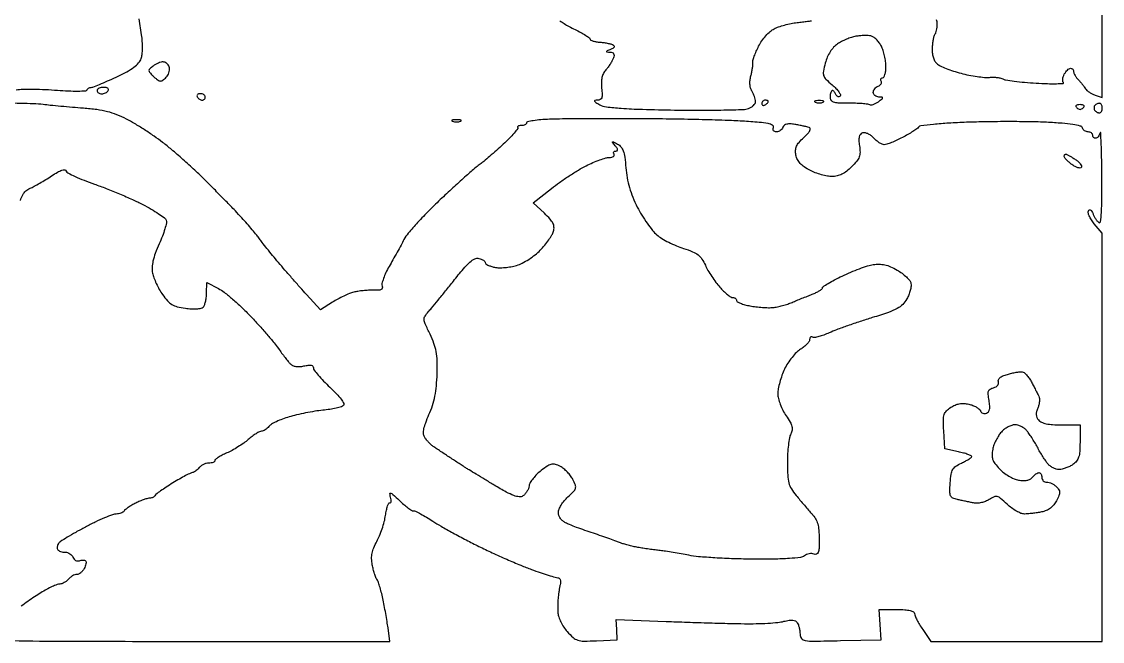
# Model space of a CAD drawing. Extents: x 0 to 102, y 0 to 135.
# Drawn here: x 72.78 to 101.52, y 0 to 16.47 of the extents above; entities that cross this region are included whole.
import ezdxf

# ---------------------------------------------------------------- set-up
doc = ezdxf.new("R2010")
doc.units = 0
doc.header["$MEASUREMENT"] = 0

msp = doc.modelspace()

# ---------------------------------------------------------------- linework, layer by layer
for points in [[(38.721393, 0.03235, -0.000006), (40.12148, 0.046691, -0.000009), (41.328361, 0.059018, -0.000002), (42.381032, 0.069746, -0.000306)], [(97.105175, 16.520146, -0.072207), (97.1208, 16.412516, -0.0217), (97.116878, 16.322187, -0.025573), (97.105111, 16.237416, -0.025748), (97.08809, 16.168023, -0.123973), (97.067392, 16.133392, 0.128896), (97.045556, 16.09604, 0.017965), (97.024361, 16.008181, 0.019568), (97.006735, 15.900098, 0.015474), (96.995902, 15.78214, 0.036229), (96.997493, 15.647132, 0.050071), (97.019679, 15.528101, 0.05725), (97.06126, 15.429397, 0.080713), (97.120749, 15.354946, 0.071582), (97.207184, 15.296741, 0.016441), (97.368454, 15.225333, 0.016666), (97.561539, 15.154712, 0.015572), (97.763289, 15.095348, 0.014577), (97.973276, 15.047095, 0.013518), (98.191051, 15.009782, 0.013645), (98.386535, 14.98713, 0.043425), (98.517918, 14.986961, -0.025223), (98.623089, 14.990652, -0.025141), (98.728213, 14.983743, -0.025951), (98.819117, 14.968346, -0.083668), (98.875706, 14.945307, 0.100991), (98.949562, 14.918157, 0.006453), (99.178679, 14.88632, 0.009243), (99.45487, 14.856744, 0.006736), (99.762788, 14.833692, 0.007092), (100.059497, 14.819717, 0.013411), (100.298944, 14.818266, 0.01059), (100.477674, 14.825766, 0.638014), (100.486627, 14.84872, -0.158618), (100.469492, 14.884254, -0.060911), (100.468768, 14.939738, -0.052356), (100.482852, 15.004774, -0.043408), (100.510753, 15.069923, -0.037107), (100.54915, 15.130415, -0.042715), (100.594479, 15.181565, -0.047509), (100.639743, 15.217084, -0.143572), (100.676977, 15.228, -0.110269), (100.708116, 15.221048, -0.099932), (100.734623, 15.201374, -0.09495), (100.752402, 15.171965, -0.088839), (100.7586, 15.137357, 0.097461), (100.767147, 15.093925, 0.034204), (100.795329, 15.036612, 0.032416), (100.835785, 14.976214, 0.032612), (100.883633, 14.921681, -0.015539), (100.936287, 14.865649, -0.011478), (100.991125, 14.800581, -0.011624), (101.040143, 14.736646, -0.025377), (101.073983, 14.685006, 0.078451), (101.112484, 14.63797, 0.034893), (101.176029, 14.588803, 0.033444), (101.251988, 14.54512, 0.038537), (101.32965, 14.514281), (101.52, 14.455198), (101.508479, 19.431149, 0.000705)], [(72.637294, 14.656577, -0.029709), (72.813693, 14.670832, -0.008034), (73.094163, 14.672282, -0.008104), (73.413177, 14.663633, -0.008324), (73.7289, 14.644679, 0.008465), (74.022794, 14.627118, 0.013423), (74.274923, 14.623108, 0.007302), (74.482602, 14.628414, 0.290996), (74.5185, 14.653317, -0.088039), (74.53507, 14.678967, -0.064254), (74.561221, 14.700694, -0.063199), (74.592548, 14.715393, -0.07828), (74.624334, 14.7204, 0.093955), (74.676447, 14.73028, 0.003926), (74.852607, 14.801167, 0.006668), (75.060562, 14.890012, 0.004677), (75.292416, 14.99535, 0.014007), (75.572082, 15.135241, 0.03553), (75.764093, 15.256387, 0.050222), (75.889952, 15.369986, 0.099727), (75.958453, 15.484941, 0.0597), (75.983202, 15.595955, 0.02076), (75.992813, 15.759864, 0.020279), (75.98851, 15.942947, 0.022254), (75.969276, 16.119441), (75.90451, 16.5393)], [(87.095995, 16.484608, 0.009315), (87.20546, 16.41568, 0.01297), (87.341559, 16.338225, 0.009272), (87.49755, 16.258415, -0.011394), (87.651543, 16.178801, -0.017243), (87.781357, 16.101967, -0.012108), (87.882814, 16.033576, -0.242984), (87.8994, 16.00146, 0.29037), (87.915111, 15.976688, 0.036172), (87.977389, 15.952669, 0.033556), (88.063152, 15.932707, 0.021391), (88.164895, 15.92056, -0.016149), (88.273023, 15.908799, -0.01697), (88.37838, 15.890217, -0.01686), (88.467889, 15.868101, -0.069519), (88.518829, 15.845671, -0.173638), (88.540132, 15.818968, -0.227253), (88.536524, 15.788374, -0.117767), (88.503556, 15.756274, -0.041107), (88.443685, 15.726952, 0.005288), (88.349627, 15.688967, 0.234721), (88.336129, 15.67343, 0.466532), (88.344404, 15.66181, 0.009517), (88.425495, 15.656946, -0.070583), (88.487991, 15.645457, -0.177862), (88.523579, 15.616984, -0.164097), (88.533931, 15.570402, -0.058233), (88.518638, 15.50295, -0.039033), (88.48818, 15.434249, -0.017344), (88.438045, 15.348687, -0.017044), (88.37843, 15.261321, -0.022064), (88.317654, 15.1857, 0.061927), (88.252595, 15.090075, 0.061788), (88.212873, 14.981358, 0.053702), (88.197485, 14.853297, 0.031666), (88.205353, 14.69925, -0.016913), (88.218957, 14.530645, -0.097108), (88.205899, 14.442401, -0.195438), (88.165218, 14.396626, -0.109353), (88.091743, 14.378613, 0.044482), (88.027722, 14.371446, 0.498505), (88.018257, 14.351626, 0.139518), (88.047784, 14.32035, 0.009871), (88.1532, 14.260388, 0.093959), (88.33114, 14.203377, 0.012951), (88.719865, 14.165634, 0.010702), (89.287047, 14.137544, 0.003315), (90.1413, 14.119217, 0.003582), (90.83579, 14.113899, 0.005121), (91.451939, 14.119906, 0.002894), (91.970918, 14.133288, 0.07529), (92.10825, 14.158543, 0.053586), (92.181051, 14.192747, 0.058292), (92.242685, 14.240854, 0.065885), (92.284625, 14.294891, 0.132882), (92.2986, 14.346549, 0.058417), (92.291815, 14.404421, 0.025668), (92.270113, 14.478571, 0.024978), (92.238749, 14.555751, 0.030586), (92.201624, 14.624179, -0.070329), (92.165433, 14.705697, -0.051631), (92.148267, 14.803228, -0.04707), (92.150759, 14.911478, -0.038754), (92.173105, 15.024881, 0.015452), (92.198069, 15.126399, 0.015817), (92.216497, 15.228482, 0.015764), (92.226864, 15.317895, 0.061623), (92.22469, 15.373361, -0.108971), (92.22795, 15.432781, -0.016902), (92.263628, 15.545831, -0.018156), (92.315891, 15.678288, -0.014907), (92.380939, 15.815768, -0.035322), (92.464663, 15.954697, -0.028388), (92.573007, 16.091526, -0.029218), (92.688221, 16.206853, -0.062636), (92.791681, 16.277992, -0.036742), (92.909185, 16.328199, -0.016546), (93.069627, 16.377348, -0.016278), (93.243264, 16.418301, -0.021349), (93.404201, 16.443674, 0.000435), (93.550074, 16.460457, 0.000643), (93.677952, 16.475449, 0.000283), (93.787185, 16.488461, 0.012835)], [(72.534946, 0.022038, 0.004988), (73.978637, 0.003954, 0.000637), (77.081959, 0), (82.5716, 0), (82.52275, 0.35955, 0.006741), (82.49762, 0.527507, 0.003441), (82.461774, 0.737738, 0.003418), (82.421849, 0.953952, 0.005124), (82.383771, 1.1421, 0.009938), (82.344431, 1.310261, 0.012157), (82.300744, 1.465695, 0.010695), (82.258315, 1.59386, 0.080438), (82.227691, 1.6497, -0.073597), (82.198664, 1.700963, -0.015491), (82.164498, 1.798383, -0.015918), (82.131673, 1.914944, -0.01449), (82.105175, 2.037055, -0.039162), (82.087881, 2.198937, -0.055598), (82.099865, 2.343093, -0.051449), (82.144529, 2.48912, -0.028037), (82.227111, 2.657621, 0.029974), (82.299217, 2.806197, 0.017654), (82.368139, 2.991213, 0.017624), (82.424137, 3.181612, 0.028653), (82.456539, 3.346967, -0.017719), (82.480749, 3.48662, -0.032765), (82.511739, 3.597476, -0.041225), (82.544407, 3.67053, -0.429133), (82.572942, 3.678034, 0.349798), (82.593034, 3.680445, 0.167847), (82.604962, 3.705404, 0.064938), (82.604101, 3.757572, 0.025702), (82.589996, 3.828033, -0.040097), (82.573732, 3.923458, -0.547592), (82.596744, 3.941225, -0.101991), (82.654839, 3.905783, -0.004591), (82.825446, 3.74355, 0.014916), (82.940853, 3.638258, 0.019436), (83.052845, 3.549367, 0.017367), (83.149909, 3.483345, 0.141578), (83.200939, 3.4686, -0.113653), (83.256791, 3.455738, -0.009488), (83.389928, 3.387833, -0.012259), (83.546917, 3.298958, -0.009156), (83.715648, 3.19365, 0.01398), (83.932593, 3.061141, 0.004958), (84.249949, 2.88344, 0.004917), (84.60247, 2.695095, 0.005769), (84.940419, 2.523715, 0.006259), (85.290796, 2.356504, 0.004673), (85.681092, 2.180613, 0.004724), (86.052046, 2.021756, 0.010719), (86.336095, 1.910365, 0.005321), (86.571303, 1.826728, 0.00711), (86.786614, 1.756145, 0.005149), (86.967793, 1.701632, 0.070609), (87.035656, 1.692, -0.16951), (87.075896, 1.677954, -0.144359), (87.101866, 1.640986, -0.093281), (87.110303, 1.580959, -0.041828), (87.099935, 1.50165, 0.00991), (87.083217, 1.416457, 0.006457), (87.067143, 1.317513, 0.006494), (87.05396, 1.220556, 0.012301), (87.046282, 1.1421, 0.011241), (87.042215, 1.06159, 0.005318), (87.04041, 0.957629, 0.005267), (87.040825, 0.848757, 0.007417), (87.043658, 0.751714, 0.074079), (87.063829, 0.647896, 0.030893), (87.119728, 0.516255, 0.029722), (87.198073, 0.380291, 0.033907), (87.28894, 0.260753, 0.030736), (87.444786, 0.102964, 0.107349), (87.568507, 0.032739, 0.07655), (87.731815, 0.008128, 0.010913), (88.07149, 0.016639), (88.6185, 0.0423), (88.60672, 0.310868), (88.59494, 0.579437), (89.91802, 0.53003, 0.001114), (90.480386, 0.510285, 0.000938), (91.076106, 0.491816, 0.000946), (91.619966, 0.477006, 0.002622), (92.0025, 0.46932, 0.009232), (92.315024, 0.470451, 0.009489), (92.624443, 0.483163, 0.009276), (92.892116, 0.504242, 0.039139), (93.050553, 0.532316, -0.022457), (93.191475, 0.562163, -0.067928), (93.289319, 0.564918, -0.10572), (93.358569, 0.542112, -0.119826), (93.408807, 0.493658, -0.056915), (93.4364, 0.436719, -0.025896), (93.459757, 0.357224, -0.025238), (93.475955, 0.269951, -0.031596), (93.481705, 0.187822, 0.171899), (93.521206, 0.078656, 0.183867), (93.619493, 0.02245, 0.042163), (93.845917, 0.006229, 0.002311), (94.558939, 0.018622), (95.634879, 0.0423), (95.61005, 0.44415), (95.585221, 0.846), (96.05691, 0.846, -0.013704), (96.271062, 0.840129, -0.042221), (96.414441, 0.820041, -0.072444), (96.500481, 0.786844, -0.270826), (96.5286, 0.738739, 0.10146), (96.540864, 0.678924, 0.016238), (96.591624, 0.570237, 0.017393), (96.661006, 0.444487, 0.014471), (96.74315, 0.315739), (96.9577, 0), (99.23885, 0), (101.52, 0), (101.52, 5.423337), (101.52, 10.846675), (101.307934, 11.098701, -0.02919), (101.230892, 11.201931, -0.0397), (101.174847, 11.30369, -0.044717), (101.144595, 11.390677, -0.202421), (101.152666, 11.442627, -0.166428), (101.180643, 11.465595, -0.244007), (101.211627, 11.461824, -0.11844), (101.243901, 11.426139, -0.036304), (101.274204, 11.359521, 0.031051), (101.305648, 11.28842, 0.028358), (101.346518, 11.219487, 0.029496), (101.39019, 11.162142, 0.077), (101.429471, 11.128564, 0.545955), (101.472427, 11.149097, 0.0151), (101.495997, 11.395817, 0.014162), (101.509943, 11.775455, 0.003994), (101.510186, 12.367757, 0.002884), (101.503688, 12.854617, 0.005786), (101.49189, 13.238962, 0.005301), (101.477373, 13.513338, 0.851959), (101.461683, 13.51485, -0.046657), (101.44108, 13.458208, -0.05682), (101.41133, 13.41029, -0.067019), (101.377445, 13.377576, -0.159836), (101.344597, 13.3668, -0.107094), (101.314686, 13.373281, -0.099498), (101.289229, 13.391651, -0.095859), (101.272162, 13.419103, -0.091527), (101.2662, 13.4514, 0.140362), (101.256961, 13.483661, 0.099913), (101.230994, 13.511149, 0.085122), (101.192158, 13.529662, 0.068857), (101.14635, 13.536, -0.081251), (101.097908, 13.543924, -0.068706), (101.051377, 13.567064, -0.070175), (101.013758, 13.601331, -0.092984), (100.991338, 13.64175, 0.256908), (100.936169, 13.692822, 0.021944), (100.740452, 13.732503, 0.020015), (100.453495, 13.765977, 0.00696), (100.037891, 13.791854, 0.008223), (99.600088, 13.805789, 0.003844), (99.032743, 13.810149, 0.003807), (98.437493, 13.805616, 0.005324), (97.905615, 13.79185, 0.006333), (97.435974, 13.768731, 0.009749), (97.030502, 13.735672, 0.004643), (96.690607, 13.698086, 0.210955), (96.631262, 13.662896, -0.083826), (96.587761, 13.619535, -0.011354), (96.480665, 13.547235, -0.012821), (96.348507, 13.467029, -0.010492), (96.203355, 13.38795, -0.011739), (96.05416, 13.315072, -0.013903), (95.909816, 13.253515, -0.012775), (95.786035, 13.208366, -0.081229), (95.720201, 13.1976, -0.107513), (95.664345, 13.209751, -0.034433), (95.589272, 13.250495, -0.032541), (95.509556, 13.308757, -0.031153), (95.436832, 13.377669, 0.046542), (95.362623, 13.44378, 0.053968), (95.280892, 13.491329, 0.061792), (95.203313, 13.514958, 0.135478), (95.142038, 13.50899, 0.128696), (95.085867, 13.468686, 0.117485), (95.054272, 13.404678, 0.073114), (95.046628, 13.307688, 0.023395), (95.063134, 13.163646, -0.038135), (95.077367, 12.995888, -0.09274), (95.055644, 12.874118, -0.081425), (94.989164, 12.759075, -0.024736), (94.85354, 12.609325, -0.032102), (94.722367, 12.493994, -0.049531), (94.594372, 12.414095, -0.055792), (94.465566, 12.367427, -0.059102), (94.332137, 12.3516, -0.046804), (94.208048, 12.363241, -0.021821), (94.050603, 12.400224, -0.021396), (93.887533, 12.453746, -0.027964), (93.743994, 12.51713, -0.031399), (93.593478, 12.606236, -0.057153), (93.485391, 12.699419, -0.067993), (93.413781, 12.802017, -0.070183), (93.373268, 12.91898, -0.057668), (93.363161, 13.048127, -0.094681), (93.387643, 13.154649, -0.076239), (93.454604, 13.259837, -0.026773), (93.579927, 13.388409, 0.018442), (93.686603, 13.494264, 0.066642), (93.742034, 13.572026, 0.169007), (93.749948, 13.623915, 0.27864), (93.721374, 13.656038, 0.017968), (93.661242, 13.672316, 0.00476), (93.564127, 13.693923, 0.004823), (93.453114, 13.716399, 0.004944), (93.342602, 13.736534, 0.028337), (93.217122, 13.75086, 0.074612), (93.127223, 13.742572, 0.112048), (93.066018, 13.711939, 0.13002), (93.028008, 13.659255, -0.08167), (93.00044, 13.612137, -0.065758), (92.957327, 13.572206, -0.066464), (92.905857, 13.545211, -0.087803), (92.85381, 13.536, -0.091516), (92.807132, 13.544616, -0.149477), (92.775635, 13.569152, -0.151417), (92.763491, 13.606843, -0.094667), (92.771751, 13.652852, 0.375939), (92.749405, 13.713543, 0.07417), (92.631093, 13.756832, 0.030211), (92.394703, 13.790696, 0.00524), (91.944245, 13.822915, 0.007259), (91.488793, 13.844065, 0.00217), (90.79385, 13.863212, 0.002176), (90.013356, 13.877928, 0.002354), (89.253, 13.885373, 0.001243), (88.511655, 13.887299, 0.001338), (87.78823, 13.885444, 0.001263), (87.167208, 13.88062, 0.006388), (86.82075, 13.872627, 0.011111), (86.5856, 13.858957, 0.018232), (86.387572, 13.835733, 0.012564), (86.231601, 13.80762, 0.355802), (86.2074, 13.777916, -0.186258), (86.196687, 13.750154, -0.089755), (86.165981, 13.72656, -0.06959), (86.120357, 13.710566, -0.049598), (86.0664, 13.7052, 0.031463), (86.015375, 13.701986, 0.083672), (85.980535, 13.691484, 0.210083), (85.967595, 13.676025, 0.273581), (85.972092, 13.658508, -0.379137), (85.974148, 13.624623, -0.011512), (85.877451, 13.50679, -0.017362), (85.747558, 13.365936, -0.010438), (85.584342, 13.207588, -0.004919), (85.405045, 13.044022, -0.005177), (85.225569, 12.886813, -0.004967), (85.068058, 12.754394, -0.023113), (84.973056, 12.68323, 0.02998), (84.864303, 12.59941, 0.002579), (84.600759, 12.367451, 0.003396), (84.289459, 12.086788, 0.002627), (83.953996, 11.776932, 0.009248), (83.619531, 11.452945, 0.010458), (83.31101, 11.129572, 0.009759), (83.060518, 10.844816, 0.0551), (82.947792, 10.677132, -0.003993), (82.868568, 10.528518, -0.00188), (82.763963, 10.337725, -0.001863), (82.6529, 10.1387, -0.002623), (82.552275, 9.962123, 0.020075), (82.467022, 9.799585, 0.025567), (82.402385, 9.643141, 0.025035), (82.362689, 9.510416, 0.152916), (82.367135, 9.439863, -0.146736), (82.371318, 9.384196, -0.232876), (82.342078, 9.347588, -0.099941), (82.268797, 9.329654, -0.019442), (82.132011, 9.329393, 0.020656), (82.006769, 9.328851, 0.013531), (81.862788, 9.318365, 0.013618), (81.722843, 9.300497, 0.025297), (81.610821, 9.277227, 0.03314), (81.496327, 9.239075, 0.013626), (81.346529, 9.173048, 0.013411), (81.189077, 9.093221, 0.016764), (81.047674, 9.010452), (80.724206, 8.806255), (80.356753, 9.21324, -0.002515), (80.18861, 9.401366, -0.001398), (79.985409, 9.632329, -0.001394), (79.781024, 9.867269, -0.002254), (79.6086, 10.068414, -0.003196), (79.453544, 10.25334, -0.003296), (79.302454, 10.438364, -0.003185), (79.173605, 10.600394, -0.014044), (79.101, 10.698449, 0.017497), (79.030273, 10.792602, 0.004761), (78.911972, 10.936297, 0.004811), (78.774563, 11.096836, 0.004986), (78.6357, 11.252783, 0.006378), (78.462655, 11.438444, 0.002257), (78.210321, 11.699971, 0.00224), (77.930533, 11.98478, 0.002632), (77.6628, 12.252058, 0.007609), (77.383286, 12.519893, 0.005703), (77.067726, 12.806551, 0.005767), (76.764414, 13.069641, 0.013129), (76.528017, 13.259524, 0.011509), (76.303144, 13.422603, 0.007837), (76.040369, 13.59807, 0.007901), (75.781375, 13.759464, 0.01572), (75.570463, 13.87745, 0.02615), (75.313461, 13.994171, 0.032128), (75.062539, 14.07449, 0.028384), (74.779442, 14.128584, 0.014693), (74.421046, 14.165508, -0.002436), (74.12814, 14.188447, -0.002096), (73.820387, 14.215356, -0.00211), (73.541291, 14.242127, -0.006089), (73.3482, 14.263848, 0.023401), (73.096553, 14.283367, 0.001676), (72.395921, 14.302472, 0.002353)], [(72.744508, 11.717292, -0.057445), (72.809406, 11.869313, -0.085013), (72.891204, 11.968854, -0.077118), (73.004093, 12.039533, 0.021765), (73.111397, 12.091231, 0.007675), (73.260647, 12.174294, 0.007602), (73.422087, 12.270714, 0.008848), (73.572455, 12.367371, -0.014957), (73.736096, 12.469756, -0.052231), (73.849419, 12.521017, -0.108653), (73.92313, 12.528709, -0.279966), (73.9638, 12.497247, 0.183482), (74.010079, 12.445464, 0.011108), (74.200292, 12.352093, 0.015421), (74.438101, 12.250632, 0.010709), (74.712444, 12.150175, -0.010502), (75.025881, 12.03555, -0.006842), (75.382994, 11.890723, -0.006881), (75.727619, 11.739819, -0.013019), (76.000313, 11.607243, -0.011615), (76.225457, 11.483722, -0.015725), (76.42249, 11.36116, -0.012667), (76.578528, 11.251347, -0.142404), (76.623867, 11.191621, -0.148066), (76.629082, 11.11973, -0.01665), (76.587338, 10.959515, -0.019043), (76.522572, 10.768097, -0.014374), (76.437527, 10.563007, 0.015594), (76.332944, 10.309049, 0.033698), (76.27213, 10.106805, 0.043615), (76.248651, 9.937184, 0.062021), (76.259817, 9.785564, 0.040903), (76.295068, 9.662585, 0.018727), (76.359866, 9.508624, 0.018401), (76.440604, 9.350703, 0.024154), (76.526303, 9.213316, 0.03113), (76.655305, 9.0499, 0.075666), (76.773528, 8.952474, 0.07308), (76.917934, 8.892724, 0.027556), (77.133112, 8.851047, 0.021053), (77.29101, 8.836143, 0.027701), (77.435684, 8.836631, 0.028213), (77.552399, 8.850133, 0.15467), (77.608026, 8.878986, 0.108966), (77.640104, 8.929217, 0.02861), (77.667947, 9.021165, 0.027658), (77.688314, 9.132119, 0.025235), (77.69712, 9.248104), (77.704394, 9.535404), (78.012848, 9.374629, -0.044872), (78.166807, 9.27591, -0.012484), (78.38901, 9.094444, -0.012494), (78.63128, 8.875542, -0.01281), (78.860253, 8.646577, -0.006017), (79.081821, 8.407672, -0.005683), (79.301889, 8.158958, -0.005657), (79.491752, 7.934316, -0.019692), (79.606869, 7.7832, 0.00608), (79.694376, 7.661599, 0.005922), (79.785576, 7.541077, 0.005854), (79.868188, 7.437086, 0.021915), (79.923622, 7.37475, 0.09394), (79.986858, 7.330291, 0.06764), (80.069726, 7.305529, 0.056638), (80.170242, 7.30129, 0.036315), (80.285957, 7.318022, -0.023655), (80.401634, 7.337749, -0.07899), (80.478356, 7.334981, -0.154915), (80.522096, 7.311024, -0.192921), (80.5392, 7.268345, 0.164859), (80.559751, 7.207709, 0.013016), (80.668149, 7.07355, 0.016579), (80.810023, 6.91779, 0.011907), (80.978176, 6.75308, -0.014246), (81.155029, 6.578219, -0.031576), (81.277055, 6.433182, -0.039359), (81.346722, 6.321473, -0.331921), (81.337726, 6.266428, -0.121362), (81.281664, 6.233858, -0.015029), (81.14395, 6.198005, -0.017025), (80.974889, 6.165387, -0.013328), (80.789598, 6.141182, 0.014035), (80.578892, 6.113355, 0.00859), (80.332085, 6.069322, 0.008608), (80.088997, 6.017269, 0.015129), (79.890285, 5.964744, 0.018463), (79.717728, 5.906486, 0.020255), (79.555294, 5.837232, 0.020157), (79.422117, 5.767248, 0.088714), (79.354578, 5.710233, -0.040088), (79.307317, 5.661771, -0.038541), (79.252333, 5.620768, -0.041095), (79.198114, 5.592432, -0.099918), (79.154091, 5.583497, 0.120932), (79.102265, 5.570716, 0.019875), (79.012167, 5.518864, 0.02086), (78.909064, 5.44777, 0.017074), (78.8049, 5.363616, -0.024232), (78.684798, 5.269396, -0.014119), (78.532462, 5.167721, -0.014097), (78.373764, 5.074289, -0.023091), (78.23385, 5.005363, 0.015998), (78.112303, 4.947611, 0.02349), (78.009792, 4.888574, 0.020483), (77.932607, 4.834577, 0.233981), (77.9166, 4.802243, -0.223735), (77.904943, 4.777496, -0.076111), (77.86994, 4.756589, -0.057893), (77.818583, 4.742329, -0.038815), (77.757759, 4.7376, 0.067559), (77.689223, 4.728297, 0.044533), (77.61464, 4.700323, 0.044279), (77.54559, 4.659275, 0.063393), (77.4936, 4.6107, -0.029283), (77.448238, 4.562132, -0.03268), (77.399062, 4.521077, -0.034634), (77.353098, 4.492192, -0.123578), (77.319662, 4.4838, 0.116797), (77.275191, 4.473268, 0.005646), (77.139079, 4.403033, 0.008948), (76.978571, 4.314185, 0.00631), (76.801271, 4.20885, 0.006953), (76.62691, 4.098901, 0.009891), (76.475337, 3.996028, 0.006323), (76.351908, 3.906277, 0.128503), (76.3233, 3.87045, -0.118287), (76.304687, 3.846153, -0.060675), (76.271996, 3.825638, -0.05519), (76.23121, 3.811716, -0.054724), (76.188248, 3.807, 0.070121), (76.13052, 3.798864, 0.0154), (76.034906, 3.768149, 0.015737), (75.925616, 3.725371, 0.014545), (75.81628, 3.674743, 0.015091), (75.711191, 3.618295, 0.017384), (75.614655, 3.558059, 0.016665), (75.536938, 3.501873, 0.089724), (75.502189, 3.463243, -0.114759), (75.471984, 3.432838, -0.04955), (75.420545, 3.407278, -0.045494), (75.357935, 3.389867, -0.045105), (75.293026, 3.384, 0.090606), (75.196831, 3.366424, 0.009782), (74.986116, 3.282017, 0.011756), (74.737498, 3.169773, 0.009218), (74.473169, 3.036824, 0.006882), (74.216258, 2.897066, 0.009551), (73.990279, 2.764331, 0.006506), (73.805775, 2.647833, 0.109854), (73.755632, 2.596713, 0.059202), (73.736603, 2.556153, 0.055059), (73.727016, 2.511253, 0.059015), (73.727757, 2.468949, 0.104924), (73.739475, 2.436289, 0.125549), (73.766355, 2.410358, 0.046879), (73.81451, 2.388625, 0.042738), (73.873893, 2.373788, 0.039875), (73.936342, 2.3688, -0.079733), (73.999547, 2.358656, -0.065455), (74.061214, 2.328945, -0.066621), (74.112066, 2.284992, -0.089888), (74.143562, 2.233122, 0.085611), (74.17238, 2.184741, 0.093739), (74.21497, 2.150592, 0.10035), (74.264564, 2.135852, 0.11431), (74.313542, 2.142693, -0.045119), (74.362177, 2.15648, -0.050098), (74.410801, 2.160669, -0.056428), (74.45236, 2.155367, -0.137291), (74.479052, 2.140348, -0.191282), (74.491608, 2.111253, -0.051902), (74.487815, 2.060299, -0.044681), (74.47094, 1.998686, -0.033705), (74.442047, 1.934677, -0.051064), (74.401261, 1.874212, -0.050539), (74.348939, 1.823035, -0.055104), (74.293529, 1.788045, -0.113774), (74.243882, 1.7766, 0.088303), (74.192778, 1.767504, 0.043304), (74.13274, 1.739323, 0.04116), (74.07369, 1.698255, 0.047064), (74.025, 1.6497, -0.051979), (73.975343, 1.601142, -0.042495), (73.913397, 1.560077, -0.044142), (73.849151, 1.531983, -0.08118), (73.792967, 1.5228, 0.09313), (73.721987, 1.509464, 0.015194), (73.592551, 1.454459, 0.016284), (73.442503, 1.379222, 0.013709), (73.288641, 1.29015, 0.009323), (73.1242, 1.184557, 0.00645), (72.942022, 1.059286, 0.006507), (72.770019, 0.934327, 0.013259)]]:
    msp.add_lwpolyline(points, format="xyb")
for points in [[(95.368738, 16.087476, 0.045542), (95.293079, 16.097829, 0.017658), (95.187231, 16.098851, 0.017309), (95.071776, 16.091885, 0.020515), (94.9635, 16.077079, 0.034833), (94.849535, 16.048395, 0.019774), (94.716141, 15.998832, 0.019671), (94.585073, 15.937985, 0.030515), (94.477828, 15.87443, 0.058039), (94.374812, 15.785538, 0.042777), (94.282654, 15.666156, 0.040199), (94.206696, 15.524281, 0.037059), (94.151995, 15.368216, 0.019359), (94.10183, 15.148344, 0.123783), (94.10871, 15.035155, 0.123449), (94.168306, 14.938533, 0.019213), (94.336271, 14.786989, -0.024748), (94.437891, 14.693245, -0.041245), (94.51229, 14.603787, -0.052037), (94.553309, 14.529994, -0.315462), (94.544772, 14.489504, -0.122244), (94.515249, 14.473046, -0.157772), (94.484426, 14.474518, -0.135798), (94.456956, 14.494572, -0.081988), (94.437268, 14.53005, 0.046526), (94.418419, 14.570506, 0.053613), (94.393139, 14.604736, 0.061542), (94.365582, 14.628166, 0.146459), (94.340079, 14.6358, 0.24274), (94.317282, 14.62404, 0.068107), (94.298112, 14.587419, 0.052328), (94.284989, 14.534184, 0.034296), (94.280657, 14.471099, 0.129765), (94.303434, 14.384814, 0.185197), (94.363983, 14.335006, 0.072693), (94.489913, 14.312481, 0.009163), (94.767162, 14.308726, -0.008895), (94.958976, 14.30623, -0.011887), (95.132818, 14.296734, -0.009179), (95.276485, 14.282798, -0.11007), (95.32877, 14.264636, 0.163375), (95.368826, 14.255271, 0.053624), (95.428962, 14.267545, 0.046741), (95.497422, 14.296643, 0.038171), (95.564387, 14.339719, 0.006832), (95.661815, 14.415583, 0.201543), (95.676484, 14.442577, 0.417801), (95.662588, 14.459363, 0.017407), (95.57685, 14.463909, -0.077829), (95.520292, 14.473823, -0.088849), (95.47229, 14.500428, -0.098774), (95.440178, 14.539291, -0.124043), (95.4288, 14.584449, -0.099885), (95.438656, 14.633293, -0.066843), (95.467652, 14.682588, -0.06366), (95.510498, 14.724844, -0.071345), (95.561062, 14.753051, 0.069381), (95.607687, 14.778823, 0.099723), (95.639005, 14.813923, 0.123594), (95.650277, 14.852572, 0.148943), (95.640669, 14.889002, -0.081847), (95.627277, 14.92156, -0.160356), (95.6298, 14.949173, -0.182842), (95.647618, 14.96752, -0.110022), (95.677607, 14.9742, 0.271473), (95.712124, 14.994432, 0.055187), (95.740882, 15.062413, 0.044278), (95.760696, 15.15944, 0.028242), (95.7672, 15.274501, 0.033847), (95.758227, 15.406908, 0.02247), (95.730918, 15.55675, 0.022645), (95.691056, 15.700513, 0.040393), (95.643688, 15.813648, 0.039594), (95.585241, 15.907624, 0.037994), (95.511973, 15.992609, 0.040458), (95.435576, 16.057281, 0.098969)], [(76.539525, 15.3972, 0.070935), (76.485368, 15.389478, 0.028458), (76.414664, 15.364454, 0.02746), (76.340383, 15.328392, 0.031134), (76.273688, 15.285725, 0.024743), (76.186402, 15.215017, 0.202864), (76.165041, 15.169665, 0.187701), (76.181882, 15.120691, 0.02078), (76.263561, 15.031925, 0.021964), (76.323053, 14.977442, 0.025777), (76.384111, 14.931408, 0.026022), (76.438841, 14.898419, 0.12322), (76.474084, 14.8896, 0.123409), (76.507301, 14.897925, 0.034689), (76.552924, 14.92656, 0.032725), (76.601717, 14.967267, 0.02935), (76.646706, 15.015423, 0.065458), (76.682997, 15.073052, 0.054222), (76.706029, 15.141878, 0.056234), (76.713118, 15.210971, 0.08931), (76.70202, 15.269223, 0.070963), (76.674775, 15.318148, 0.063558), (76.634029, 15.359607, 0.066832), (76.58654, 15.387665, 0.100382)], [(74.960593, 14.7204, 0.0466), (74.893922, 14.714173, 0.066561), (74.837569, 14.695549, 0.086673), (74.799549, 14.668116, 0.195654), (74.7864, 14.6358, 0.142666), (74.795796, 14.603539, 0.09965), (74.82221, 14.576051, 0.08433), (74.861709, 14.557533, 0.067639), (74.908307, 14.5512, 0.061875), (74.958817, 14.557475, 0.051278), (75.009763, 14.576051, 0.053305), (75.053538, 14.603412, 0.08825), (75.0825, 14.6358, 0.202618), (75.087458, 14.667789, 0.181468), (75.068258, 14.695549, 0.104212), (75.023669, 14.714348, 0.047867)], [(77.530907, 14.5512, 0.066118), (77.484239, 14.545002, 0.138808), (77.453117, 14.526349, 0.191142), (77.442168, 14.498718, 0.139169), (77.4513, 14.4666, 0.06081), (77.477205, 14.434239, 0.051032), (77.511611, 14.406851, 0.053229), (77.548881, 14.388201, 0.089642), (77.583193, 14.382, 0.105429), (77.613567, 14.388477, 0.099231), (77.639415, 14.406851, 0.096318), (77.656741, 14.434305, 0.092995), (77.6628, 14.4666, 0.153634), (77.652646, 14.498865, 0.097988), (77.624056, 14.526349, 0.080552), (77.581338, 14.544894, 0.062283)], [(92.5524, 14.382, 0.105053), (92.52012, 14.375142, 0.099167), (92.492651, 14.355682, 0.09642), (92.47424, 14.326607, 0.093332), (92.4678, 14.292407, 0.108972), (92.474423, 14.262379, 0.182303), (92.492651, 14.244491, 0.161196), (92.520074, 14.241859, 0.082592), (92.5524, 14.2551, 0.029505), (92.584783, 14.277857, 0.035638), (92.612149, 14.302986, 0.038439), (92.631455, 14.326865, 0.151918), (92.637, 14.344693, 0.210953), (92.630701, 14.358959, 0.081139), (92.612149, 14.371041, 0.061769), (92.584789, 14.379264, 0.042167)], [(93.9906, 14.368642, 0.017491), (93.915184, 14.366003, 0.078554), (93.872292, 14.356107, 0.447206), (93.867136, 14.341815, 0.174857), (93.88485, 14.325971, 0.057986), (93.933073, 14.312745, 0.037979), (93.9906, 14.308369, 0.037979), (94.048127, 14.312745, 0.057986), (94.09635, 14.325971, 0.174857), (94.114064, 14.341815, 0.447206), (94.108908, 14.356107, 0.078554), (94.066016, 14.366003, 0.017491)], [(100.9278, 14.261143, 0.032041), (100.858454, 14.256695, 0.165815), (100.824467, 14.239993, 0.311764), (100.81964, 14.213613, 0.090732), (100.844409, 14.177751, 0.074369), (100.885808, 14.147125, 0.122728), (100.9278, 14.13666, 0.122728), (100.969792, 14.147125, 0.074369), (101.011191, 14.177751, 0.090732), (101.03596, 14.213613, 0.311764), (101.031133, 14.239993, 0.165815), (100.997146, 14.256695, 0.032041)], [(101.4495, 14.2974, 0.063383), (101.418555, 14.293461, 0.039128), (101.383817, 14.281508, 0.038722), (101.350782, 14.264013, 0.055296), (101.3249, 14.2433, 0.101199), (101.307625, 14.217144, 0.077739), (101.299908, 14.183707, 0.074868), (101.30267, 14.148286, 0.081757), (101.315793, 14.1164, 0.069632), (101.338901, 14.08855, 0.052641), (101.370954, 14.064985, 0.05339), (101.406609, 14.048972, 0.079017), (101.440393, 14.0436, 0.156819), (101.470755, 14.053363, 0.097386), (101.496615, 14.080877, 0.079459), (101.514072, 14.121974, 0.06085), (101.52, 14.1705, 0.053595), (101.514781, 14.219049, 0.073362), (101.499291, 14.260123, 0.093122), (101.476402, 14.287697, 0.17482)], [(84.3462, 13.861042, 0.017491), (84.270784, 13.858403, 0.078554), (84.227892, 13.848507, 0.447206), (84.222736, 13.834215, 0.174857), (84.24045, 13.818371, 0.057986), (84.288673, 13.805145, 0.037979), (84.3462, 13.800769, 0.037979), (84.403727, 13.805145, 0.057986), (84.45195, 13.818371, 0.174857), (84.469664, 13.834215, 0.447206), (84.464508, 13.848507, 0.078554), (84.421616, 13.858403, 0.017491)], [(88.627797, 13.214818, -0.098213), (88.719222, 13.140088, -0.087997), (88.77953, 13.033326, -0.051925), (88.819381, 12.866812, -0.012762), (88.849093, 12.586546, 0.024791), (88.884082, 12.318232, 0.025561), (88.945234, 12.057471, 0.024978), (89.03422, 11.798863, 0.021535), (89.152564, 11.536971, 0.020071), (89.271471, 11.323198, 0.017163), (89.413169, 11.107897, 0.017505), (89.555644, 10.921027, 0.046252), (89.673682, 10.801433, 0.03917), (89.805135, 10.707347, 0.018075), (89.989156, 10.605195, 0.017776), (90.19139, 10.511203, 0.023543), (90.381902, 10.441133, -0.020022), (90.625548, 10.353464, -0.067638), (90.771995, 10.269514, -0.083678), (90.873769, 10.159883, -0.042013), (90.96417, 9.993342, 0.027119), (91.033481, 9.856064, 0.014982), (91.131995, 9.69601, 0.014902), (91.241863, 9.539315, 0.023137), (91.346627, 9.41175, 0.018203), (91.448764, 9.306469, 0.023234), (91.5506, 9.217567, 0.022127), (91.64038, 9.15252, 0.146725), (91.692796, 9.1368, -0.077045), (91.730313, 9.130984, -0.089846), (91.762153, 9.114133, -0.10077), (91.783438, 9.089064, -0.126437), (91.791, 9.059636, 0.27363), (91.811048, 9.025745, 0.029594), (91.896618, 8.98512, 0.029749), (92.012777, 8.946032, 0.019452), (92.15055, 8.914321, 0.016753), (92.306788, 8.890097, 0.012793), (92.479036, 8.87373, 0.012979), (92.641327, 8.866716, 0.029518), (92.7639, 8.871841, 0.025615), (92.879409, 8.889538, 0.014357), (93.0177, 8.922203, 0.014297), (93.155879, 8.963326, 0.022556), (93.2715, 9.007237, -0.003633), (93.3885, 9.056814, -0.002032), (93.531513, 9.11551, -0.002027), (93.676561, 9.173671, -0.003297), (93.80025, 9.221745, 0.018634), (93.905583, 9.266449, 0.027142), (93.994433, 9.314172, 0.025738), (94.060225, 9.359051, 0.234327), (94.0752, 9.38925, -0.254283), (94.093637, 9.423158, -0.00815), (94.23052, 9.508686, -0.013911), (94.401299, 9.605192, -0.00899), (94.60395, 9.707763, -0.012781), (94.828106, 9.809217, -0.011615), (95.064359, 9.902547, -0.011717), (95.279534, 9.976144, -0.036283), (95.4288, 10.01166, -0.043735), (95.586925, 10.023327, -0.053128), (95.734369, 10.005559, -0.047469), (95.887357, 9.9547, -0.026217), (96.0633, 9.865718, -0.02859), (96.195084, 9.779788, -0.031804), (96.311339, 9.682152, -0.03356), (96.398308, 9.587199, -0.121198), (96.432487, 9.513305, -0.082329), (96.434666, 9.434722, -0.030569), (96.412876, 9.325932, -0.029293), (96.374103, 9.207893, -0.031261), (96.322493, 9.097821, -0.07197), (96.213173, 8.952405, -0.072123), (96.067191, 8.844063, -0.041047), (95.834009, 8.742041, -0.008286), (95.403406, 8.602298, 0.005478), (95.078653, 8.498918, 0.005015), (94.746488, 8.385449, 0.005018), (94.451985, 8.2782, 0.016322), (94.260031, 8.198866, -0.017894), (94.11444, 8.139229, -0.024304), (93.978971, 8.096671, -0.022635), (93.866797, 8.072699, -0.181671), (93.815881, 8.082711, 0.124381), (93.785814, 8.092212, 0.188406), (93.76003, 8.083843, 0.149268), (93.742657, 8.057792, 0.07308), (93.7368, 8.017933, -0.149157), (93.720494, 7.96449, -0.041444), (93.665121, 7.895324, -0.037933), (93.58618, 7.823674, -0.031919), (93.492786, 7.760138, 0.062109), (93.386492, 7.678047, 0.027713), (93.267873, 7.546484, 0.02691), (93.156227, 7.391571, 0.03283), (93.069786, 7.23522, 0.023614), (93.001259, 7.069542, 0.019275), (92.943377, 6.886595, 0.019693), (92.903195, 6.713815, 0.047314), (92.8908, 6.583119, 0.059109), (92.906016, 6.454857, 0.030054), (92.953501, 6.299286, 0.02891), (93.023741, 6.139494, 0.033529), (93.108993, 5.996942, -0.018226), (93.218054, 5.826629, -0.069467), (93.266424, 5.710414, -0.106526), (93.27066, 5.612973, -0.080822), (93.235893, 5.511506, 0.078015), (93.200442, 5.409895, 0.015178), (93.171417, 5.217346, 0.015791), (93.151302, 4.988527, 0.014026), (93.1446, 4.749653, 0.012348), (93.152972, 4.410691, 0.052778), (93.184132, 4.211074, 0.071681), (93.251355, 4.053583, 0.035966), (93.377047, 3.876941, 0.002896), (93.47995, 3.753807, 0.002031), (93.597187, 3.616299, 0.002049), (93.710531, 3.485534, 0.004283), (93.800047, 3.384864, -0.051281), (93.892994, 3.258161, -0.062895), (93.950763, 3.123338, -0.049983), (93.981268, 2.955035, -0.019858), (93.9906, 2.720163, -0.008923), (93.986135, 2.470015, -0.073813), (93.9655, 2.358545, -0.239838), (93.922176, 2.316569, -0.167857), (93.852977, 2.318908, 0.079636), (93.791561, 2.331836, 0.056106), (93.721007, 2.327346, 0.055603), (93.652465, 2.307135, 0.073855), (93.596974, 2.273472, -0.145401), (93.491895, 2.228556, -0.012538), (93.198119, 2.202017, -0.01301), (92.792021, 2.186172, -0.005139), (92.232946, 2.184661, -0.00639), (91.721927, 2.195064, -0.006589), (91.216527, 2.218488, -0.006395), (90.779263, 2.250148, -0.027783), (90.522, 2.286565, 0.004522), (90.322164, 2.324403, 0.003626), (90.106403, 2.361626, 0.003665), (89.906373, 2.393138, 0.009311), (89.7606, 2.41224, -0.004941), (89.625813, 2.428707, -0.002881), (89.4645, 2.45098, -0.00288), (89.303203, 2.475148, -0.004872), (89.1684, 2.497488, -0.011353), (89.042634, 2.522548, -0.009331), (88.909577, 2.554835, -0.009451), (88.788426, 2.589097, -0.024572), (88.7031, 2.619631, 0.011482), (88.605258, 2.65756, 0.00209), (88.422069, 2.722913, 0.002248), (88.206937, 2.797564, 0.002038), (87.984, 2.872789, -0.004464), (87.759512, 2.949752, -0.004665), (87.539718, 3.029619, -0.004487), (87.351132, 3.102079, -0.020483), (87.24375, 3.149619, -0.065702), (87.168538, 3.199863, -0.062216), (87.107348, 3.268742, -0.064865), (87.067108, 3.347465, -0.085957), (87.0534, 3.426611, -0.101393), (87.071058, 3.512796, -0.037967), (87.128323, 3.622767, -0.035689), (87.210857, 3.736601, -0.036089), (87.308456, 3.837088, 0.016342), (87.459808, 3.981085, 0.124277), (87.509188, 4.065299, 0.159477), (87.50627, 4.153013, 0.031937), (87.442574, 4.298214, 0.043529), (87.380562, 4.396196, 0.028879), (87.293875, 4.497253, 0.029073), (87.197509, 4.586297, 0.049139), (87.106196, 4.647383, 0.043754), (86.974721, 4.703582, 0.132422), (86.878339, 4.708713, 0.094517), (86.773816, 4.664693, 0.016133), (86.597289, 4.538844, 0.03128), (86.482985, 4.43977, 0.031391), (86.382078, 4.327321, 0.033041), (86.307115, 4.218342, 0.097508), (86.276761, 4.133093, -0.058457), (86.25617, 4.057055, -0.042981), (86.216816, 3.97903, -0.043709), (86.165907, 3.910714, -0.070934), (86.110692, 3.864076, -0.166084), (86.010529, 3.840561, -0.065447), (85.870758, 3.873181, -0.03637), (85.668429, 3.966634, -0.008829), (85.349292, 4.150656, -0.000564), (85.101181, 4.300002, -0.000697), (84.870452, 4.43968, -0.000571), (84.676931, 4.557504, -0.005199), (84.593195, 4.60982, -0.001098), (84.522851, 4.655011, -0.000313), (84.413786, 4.725512, -0.000315), (84.29076, 4.805257, -0.000334), (84.170195, 4.883629, -0.00146), (84.048079, 4.963634, -0.001263), (83.920381, 5.048294, -0.001271), (83.805052, 5.125597, -0.003711), (83.726007, 5.179729, -0.032091), (83.660958, 5.231482, -0.021713), (83.593549, 5.298117, -0.021921), (83.533792, 5.368502, -0.040176), (83.492595, 5.431413, -0.120667), (83.468282, 5.52307, -0.054799), (83.479553, 5.647448, -0.038589), (83.525841, 5.810259, -0.015563), (83.612745, 6.024554, 0.02699), (83.704917, 6.267645, 0.027866), (83.769236, 6.516689, 0.025534), (83.809429, 6.7901, 0.016838), (83.828878, 7.107341, 0.013833), (83.828841, 7.454462, 0.037014), (83.803731, 7.700351, 0.043331), (83.745589, 7.916847, 0.025786), (83.641429, 8.162842, -0.00791), (83.514997, 8.434017, -0.085001), (83.485011, 8.551029, -0.16012), (83.506658, 8.640936, -0.047553), (83.593195, 8.755042, 0.012842), (83.68281, 8.857589, 0.001999), (83.853871, 9.065477, 0.002225), (84.053567, 9.312387, 0.001936), (84.260586, 9.572755, -0.008207), (84.526817, 9.899108, -0.035869), (84.700553, 10.077418, -0.066788), (84.830554, 10.165084, -0.18086), (84.939449, 10.176238, -0.035594), (85.003819, 10.15441, -0.047392), (85.058206, 10.125205, -0.056015), (85.095948, 10.093451, -0.192177), (85.1076, 10.064255, 0.242739), (85.122931, 10.034537, 0.039768), (85.180272, 10.000261, 0.036147), (85.260227, 9.967674, 0.024642), (85.354995, 9.941907, 0.050672), (85.473858, 9.928183, 0.023521), (85.629304, 9.933368, 0.023016), (85.793481, 9.954231, 0.029677), (85.941409, 9.989143, 0.045906), (86.092372, 10.049938, 0.024489), (86.266819, 10.150646, 0.024169), (86.436289, 10.271853, 0.034456), (86.573119, 10.396308, 0.019376), (86.689463, 10.527605, 0.018563), (86.797048, 10.669355, 0.018868), (86.882478, 10.801365, 0.061172), (86.924419, 10.896701, 0.087083), (86.93762, 11.007563, 0.103373), (86.910439, 11.109241, 0.067794), (86.833059, 11.221715, 0.019169), (86.683747, 11.373761), (86.384466, 11.65602), (86.866983, 12.034466, -0.013008), (87.083909, 12.19567, -0.008969), (87.337403, 12.367292, -0.009049), (87.587324, 12.523667, -0.018222), (87.790838, 12.636056, -0.014598), (87.972786, 12.721476, -0.015853), (88.154528, 12.793651, -0.015498), (88.313461, 12.845499, -0.071206), (88.40918, 12.8592, 0.04702), (88.473343, 12.865247, 0.102377), (88.518831, 12.884051, 0.180024), (88.538591, 12.911815, 0.206846), (88.5339, 12.9438, -0.09532), (88.521623, 12.976074, -0.17334), (88.526334, 13.003549, -0.172316), (88.547434, 13.021922, -0.094062), (88.581566, 13.0284, 0.126445), (88.618277, 13.037835, 0.304407), (88.630551, 13.061602, 0.122045), (88.615036, 13.103176, 0.022425), (88.565409, 13.169151, -0.005078), (88.495023, 13.256262, -0.425263), (88.497106, 13.271632, -0.283914), (88.516322, 13.273145, -0.003697)], [(100.550077, 12.9438, -0.114293), (100.577637, 12.937417, -0.009598), (100.643093, 12.903805, -0.012371), (100.720259, 12.859794, -0.009244), (100.80315, 12.807646, -0.033894), (100.879337, 12.749992, -0.051147), (100.936205, 12.689318, -0.065644), (100.967495, 12.634633, -0.240004), (100.964303, 12.596021, -0.259049), (100.931719, 12.577783, -0.071592), (100.871503, 12.586246, -0.053161), (100.795347, 12.617443, -0.033442), (100.713888, 12.668725, -0.0183), (100.635662, 12.730107, -0.023981), (100.569194, 12.792012, -0.022707), (100.519988, 12.847266, -0.161453), (100.507459, 12.88035, -0.069922), (100.509836, 12.9046, -0.088759), (100.518881, 12.925162, -0.104888), (100.533024, 12.938884, -0.141256)], [(99.389638, 7.163157, -0.139318), (99.441486, 7.140884, -0.036838), (99.507731, 7.078393, -0.034432), (99.575588, 6.993106, -0.029488), (99.635028, 6.8949, -0.00182), (99.690688, 6.788424, -0.001667), (99.747241, 6.678377, -0.001665), (99.797071, 6.5798, -0.00546), (99.829067, 6.5142, -0.088252), (99.846046, 6.452084, -0.042675), (99.846499, 6.369398, -0.04055), (99.832106, 6.280707, -0.046185), (99.803889, 6.199455, 0.042608), (99.770319, 6.104969, 0.081568), (99.762829, 6.025042, 0.091117), (99.781335, 5.952886, 0.065073), (99.825921, 5.882205, 0.117093), (99.903406, 5.823916, 0.050288), (100.027377, 5.784022, 0.036718), (100.199651, 5.760195, 0.01601), (100.430559, 5.7528), (100.9278, 5.7528), (100.9278, 5.292297, -0.015636), (100.92005, 5.044543, -0.061301), (100.891966, 4.894459, -0.093194), (100.83559, 4.789597, -0.070277), (100.739776, 4.700097, -0.038185), (100.65463, 4.649672, -0.028588), (100.554237, 4.607086, -0.029198), (100.454491, 4.577793, -0.056878), (100.372188, 4.5684, -0.069639), (100.294658, 4.579251, -0.045324), (100.21018, 4.61189, -0.044911), (100.131894, 4.659784, -0.063004), (100.072826, 4.71645, -0.021891), (100.01592, 4.793437, -0.007811), (99.941336, 4.90799, -0.007733), (99.863315, 5.036381, -0.009055), (99.793427, 5.1606, 0.010781), (99.722974, 5.284819, 0.009099), (99.643248, 5.41321, 0.009205), (99.56622, 5.527686, 0.025093), (99.506301, 5.60475, 0.060936), (99.443988, 5.661422, 0.043078), (99.362292, 5.70931, 0.043473), (99.274785, 5.741969, 0.067681), (99.195135, 5.7528, 0.081627), (99.112179, 5.739166, 0.040616), (99.014087, 5.696885, 0.038908), (98.917128, 5.635291, 0.046084), (98.836681, 5.56245, 0.043257), (98.765585, 5.470164, 0.025576), (98.696594, 5.349337, 0.02546), (98.639647, 5.220702, 0.039427), (98.605273, 5.10426, 0.043845), (98.58714, 4.95463, 0.092294), (98.604692, 4.83935, 0.079229), (98.664963, 4.727244, 0.026043), (98.78649, 4.583982, 0.039956), (98.897154, 4.483873, 0.030094), (99.033042, 4.391838, 0.030772), (99.172237, 4.320496, 0.059461), (99.291871, 4.284362, 0.034306), (99.415686, 4.271195, 0.060156), (99.51823, 4.279705, 0.074169), (99.600004, 4.309651, 0.095027), (99.66178, 4.360491, -0.032462), (99.706418, 4.40768, -0.034681), (99.755864, 4.447578, -0.03703), (99.802839, 4.475454, -0.115902), (99.838359, 4.4838, -0.167044), (99.866681, 4.474066, -0.095133), (99.890792, 4.446523, -0.075975), (99.907091, 4.405439, -0.056567), (99.9126, 4.3569, 0.103894), (99.922771, 4.308479, 0.098961), (99.951652, 4.267277, 0.09673), (99.994797, 4.239665, 0.094386), (100.045543, 4.23, -0.074122), (100.105452, 4.22107, -0.038582), (100.175961, 4.193473, -0.037311), (100.245451, 4.153242, -0.046539), (100.302835, 4.105651, -0.054388), (100.365023, 4.028232, -0.144613), (100.384481, 3.960774, -0.099646), (100.367259, 3.877964, -0.018394), (100.300468, 3.736261, -0.05087), (100.228103, 3.625543, -0.060718), (100.138555, 3.538894, -0.060929), (100.03109, 3.476511, -0.051759), (99.905701, 3.43761, -0.011412), (99.789287, 3.417079, -0.008708), (99.661054, 3.399748, -0.008817), (99.540286, 3.387718, -0.020416), (99.449272, 3.384, -0.096107), (99.358265, 3.401656, -0.032687), (99.236351, 3.460337, -0.031089), (99.106919, 3.544419, -0.031125), (98.988964, 3.643872, 0.012747), (98.816358, 3.800603, 0.114322), (98.726432, 3.847888, 0.172518), (98.641396, 3.840621, 0.0383), (98.51149, 3.769066, -0.050966), (98.415624, 3.719377, -0.040636), (98.304137, 3.685484, -0.041509), (98.191913, 3.670707, -0.06327), (98.094074, 3.678394, -0.000064), (97.997337, 3.698499, -0.000037), (97.880981, 3.722706, -0.000037), (97.764231, 3.747013, -0.000062), (97.666177, 3.767447, -0.056777), (97.545095, 3.80744, -0.185447), (97.487276, 3.866874, -0.105171), (97.466429, 3.97225, -0.012497), (97.475827, 4.211597, -0.019698), (97.499721, 4.441348, -0.093665), (97.54232, 4.565795, -0.116766), (97.622632, 4.652165, -0.038592), (97.774619, 4.7376, 0.013039), (97.879401, 4.789649, 0.019346), (97.968047, 4.841089, 0.014946), (98.036501, 4.887357, 0.230918), (98.049569, 4.911702, 0.31343), (98.035534, 4.933661, 0.013436), (97.945244, 4.968449, 0.018862), (97.829539, 5.004644, 0.011832), (97.69185, 5.038602), (97.3323, 5.1183), (97.304714, 5.598583, -0.012151), (97.29536, 5.881308, -0.075445), (97.315817, 6.02457, -0.121609), (97.374027, 6.12291, -0.053616), (97.491626, 6.21941, -0.045837), (97.603907, 6.279073, -0.056342), (97.717759, 6.312337, -0.055279), (97.83793, 6.319706, -0.041775), (97.969078, 6.3022, -0.034659), (98.072921, 6.27172, -0.038742), (98.167593, 6.228046, -0.04221), (98.240913, 6.178524, -0.132257), (98.275618, 6.130864, 0.106489), (98.301583, 6.091111, 0.099404), (98.342205, 6.064388, 0.096027), (98.391246, 6.054842, 0.092056), (98.441093, 6.064058, 0.134804), (98.494285, 6.1032, 0.11862), (98.523227, 6.16593, 0.07253), (98.528118, 6.261143, 0.022995), (98.508301, 6.402319, -0.02027), (98.484879, 6.562815, -0.111468), (98.495082, 6.649141, -0.175974), (98.538787, 6.702306, -0.069761), (98.627355, 6.739239, 0.060405), (98.693619, 6.765433, 0.09799), (98.740074, 6.803966, 0.124206), (98.761598, 6.850185, 0.139671), (98.757258, 6.898903, -0.195095), (98.758284, 6.953106, -0.119931), (98.797109, 7.004925, -0.072394), (98.876305, 7.052886, -0.029146), (98.995762, 7.095373, -0.013781), (99.112035, 7.125792, -0.014475), (99.227927, 7.149209, -0.01425), (99.328833, 7.163627, -0.060655)]]:
    msp.add_lwpolyline(points, format="xyb", close=True)

doc.saveas('drawing.dxf')
